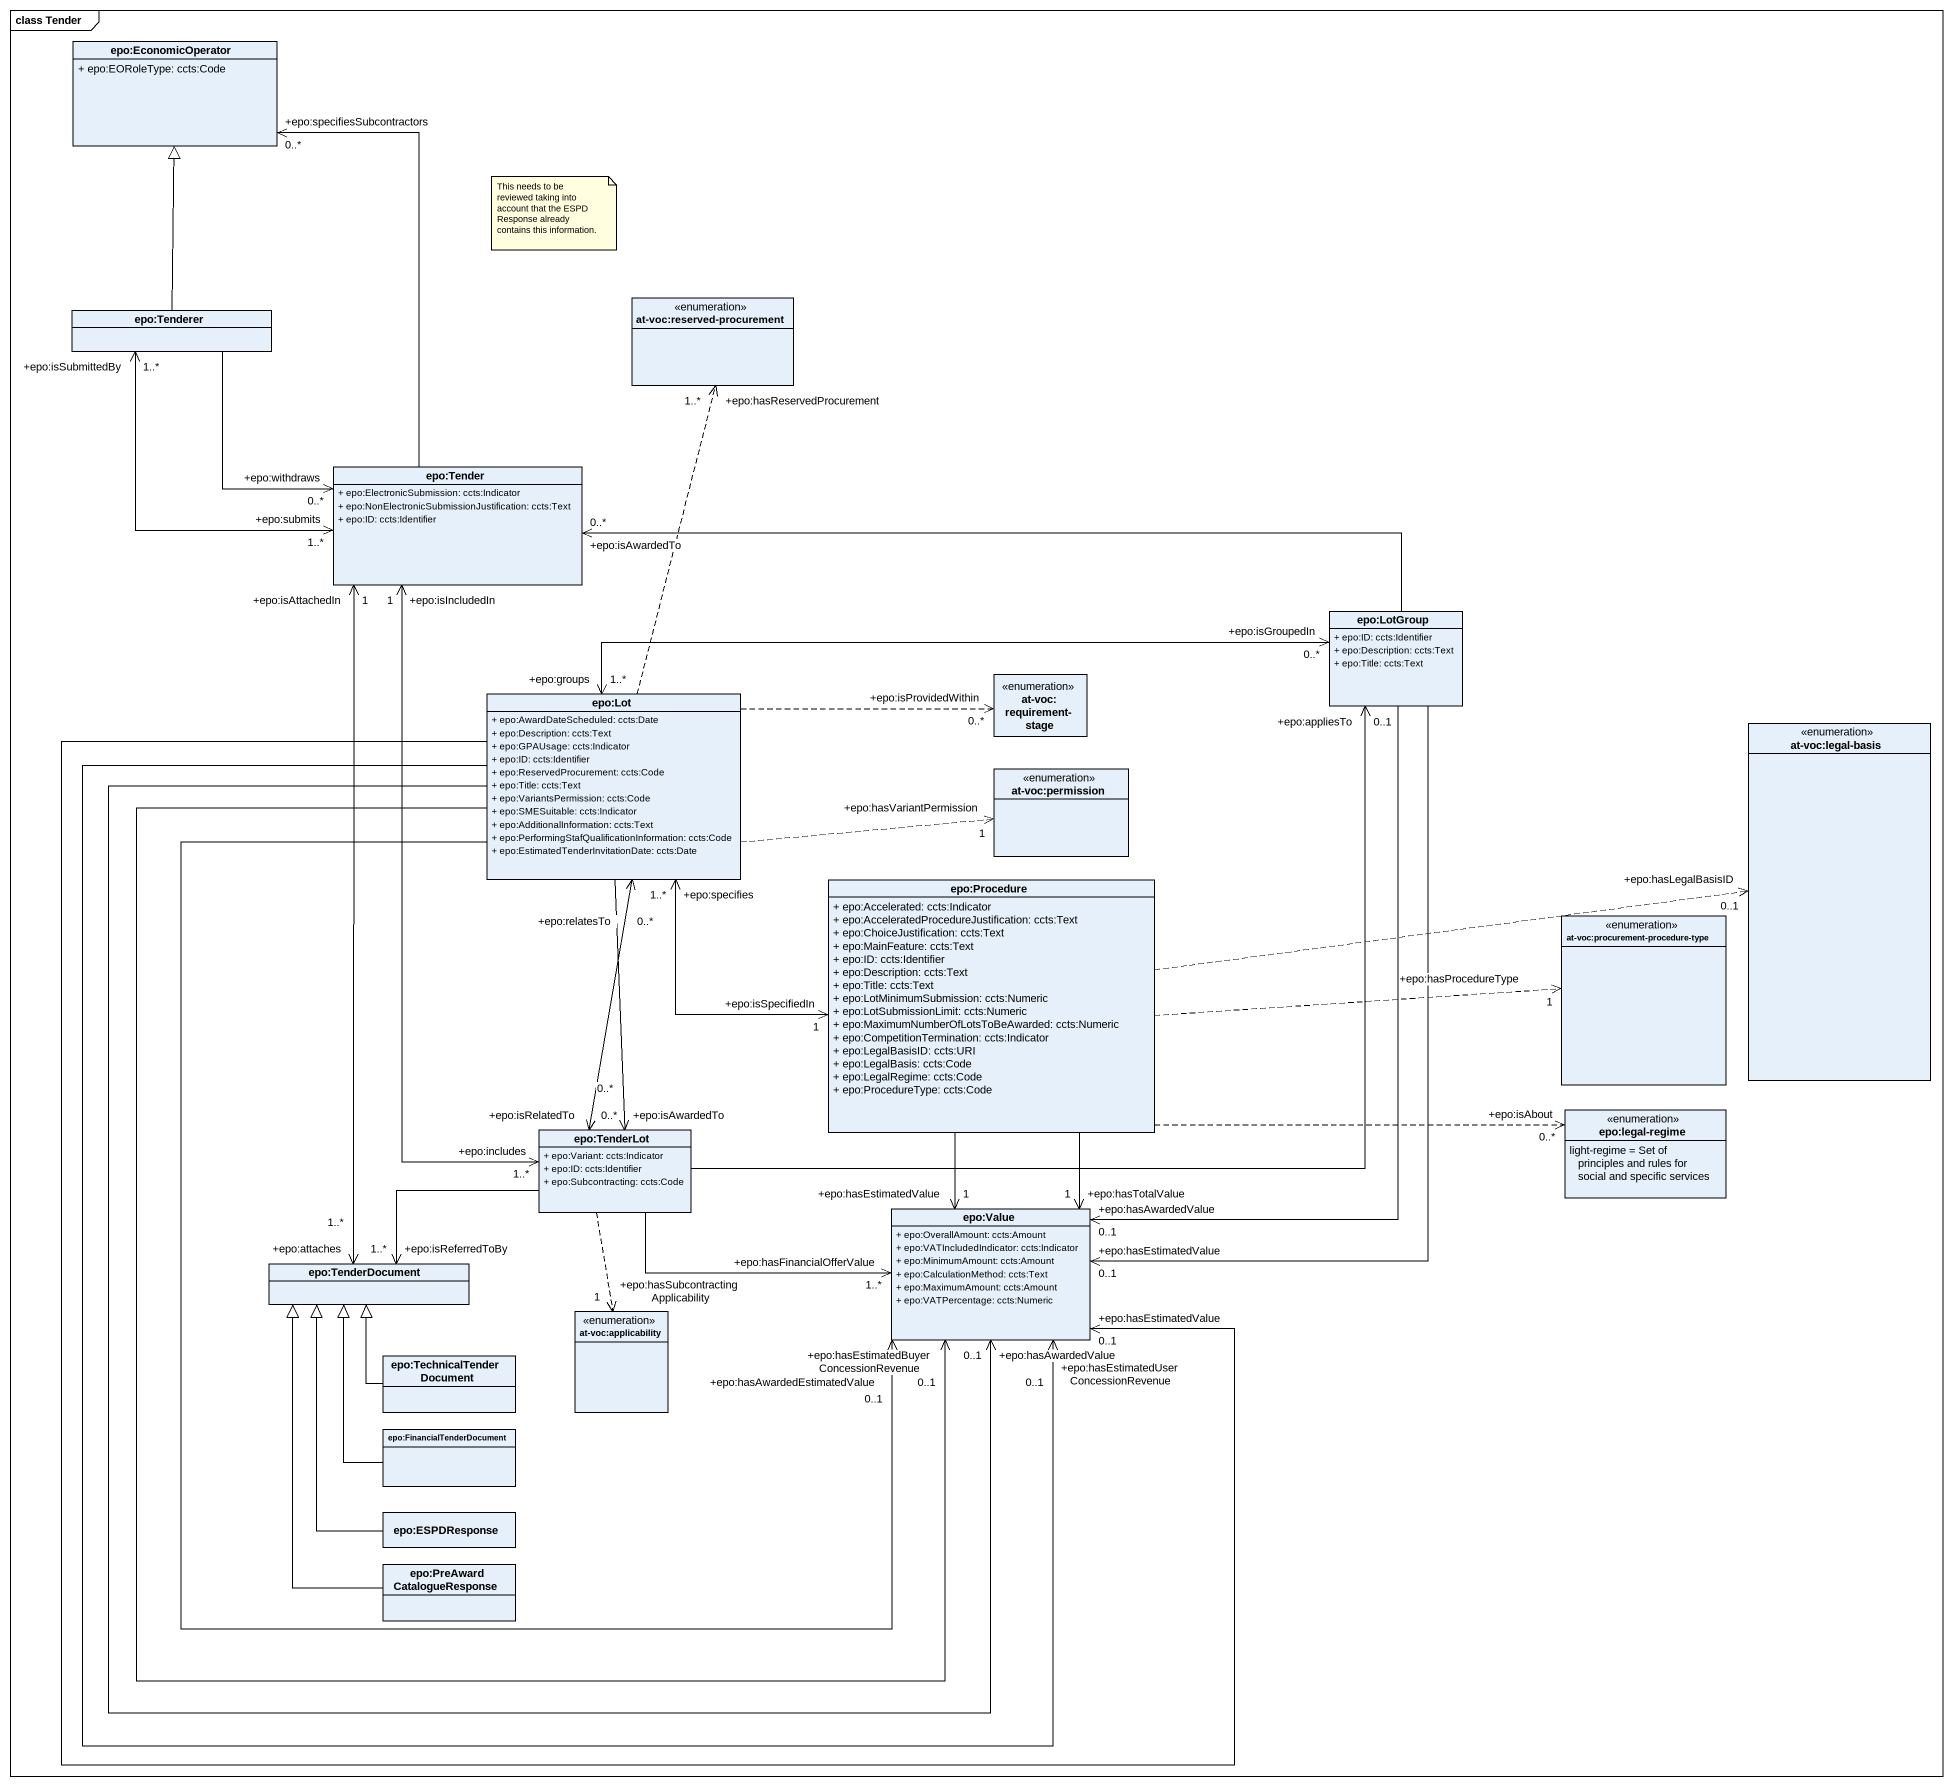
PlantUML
@startuml
mainframe class Tender
hide circle
hide empty members
skinparam classAttributeIconSize 0
class "epo:EconomicOperator" as epo_EconomicOperator {
  + epo:EORoleType: ccts:Code
}
class "epo:Tenderer" as epo_Tenderer
enum "at-voc:reserved-procurement" as at_voc_reserved_procurement
class "epo:Tender" as epo_Tender {
  + epo:ElectronicSubmission: ccts:Indicator
  + epo:NonElectronicSubmissionJustification: ccts:Text
  + epo:ID: ccts:Identifier
}
class "epo:LotGroup" as epo_LotGroup {
  + epo:ID: ccts:Identifier
  + epo:Description: ccts:Text
  + epo:Title: ccts:Text
}
class "epo:Lot" as epo_Lot {
  + epo:AwardDateScheduled: ccts:Date
  + epo:Description: ccts:Text
  + epo:GPAUsage: ccts:Indicator
  + epo:ID: ccts:Identifier
  + epo:ReservedProcurement: ccts:Code
  + epo:Title: ccts:Text
  + epo:VariantsPermission: ccts:Code
  + epo:SMESuitable: ccts:Indicator
  + epo:AdditionalInformation: ccts:Text
  + epo:PerformingStafQualificationInformation: ccts:Code
  + epo:EstimatedTenderInvitationDate: ccts:Date
}
enum "at-voc:requirement-stage" as at_voc_requirement_stage
enum "at-voc:legal-basis" as at_voc_legal_basis
enum "at-voc:permission" as at_voc_permission
class "epo:Procedure" as epo_Procedure {
  + epo:Accelerated: ccts:Indicator
  + epo:AcceleratedProcedureJustification: ccts:Text
  + epo:ChoiceJustification: ccts:Text
  + epo:MainFeature: ccts:Text
  + epo:ID: ccts:Identifier
  + epo:Description: ccts:Text
  + epo:Title: ccts:Text
  + epo:LotMinimumSubmission: ccts:Numeric
  + epo:LotSubmissionLimit: ccts:Numeric
  + epo:MaximumNumberOfLotsToBeAwarded: ccts:Numeric
  + epo:CompetitionTermination: ccts:Indicator
  + epo:LegalBasisID: ccts:URI
  + epo:LegalBasis: ccts:Code
  + epo:LegalRegime: ccts:Code
  + epo:ProcedureType: ccts:Code
}
enum "at-voc:procurement-procedure-type" as at_voc_procurement
enum "epo:legal-regime" as epo_legal_regime {
  light-regime = Set of principles and rules for social and specific services
}
class "epo:TenderLot" as epo_TenderLot {
  + epo:Variant: ccts:Indicator
  + epo:ID: ccts:Identifier
  + epo:Subcontracting: ccts:Code
}
class "epo:Value" as epo_Value {
  + epo:OverallAmount: ccts:Amount
  + epo:VATIncludedIndicator: ccts:Indicator
  + epo:MinimumAmount: ccts:Amount
  + epo:CalculationMethod: ccts:Text
  + epo:MaximumAmount: ccts:Amount
  + epo:VATPercentage: ccts:Numeric
}
class "epo:TenderDocument" as epo_TenderDocument
enum "at-voc:applicability" as at_voc_applicability
class "epo:TechnicalTenderDocument" as epo_TechnicalTenderDocument
class "epo:FinancialTenderDocument" as epo_FinancialTenderDocument
class "epo:ESPDResponse" as epo_ESPDResponse
class "epo:PreAwardCatalogueResponse" as epo_PreAwardCatalogueRespons
epo_Tenderer -up-|> epo_EconomicOperator
epo_Tenderer "+epo:isSubmittedBy\n1..*" <--> "+epo:submits\n1..*" epo_Tender
epo_Tenderer --> "+epo:withdraws\n0..*" epo_Tender
epo_Tender -up-> "+epo:specifiesSubcontractors\n0..*" epo_EconomicOperator
epo_Tender "+epo:isIncludedIn\n1" <--> "+epo:includes\n1..*" epo_TenderLot
epo_Tender "+epo:isAttachedIn\n1" <--> "+epo:attaches\n1..*" epo_TenderDocument
epo_LotGroup -left-> "+epo:isAwardedTo\n0..*" epo_Tender
epo_LotGroup --> "+epo:hasEstimatedValue\n0..1" epo_Value
epo_LotGroup --> "+epo:hasAwardedValue\n0..1" epo_Value
epo_Lot .up.> "+epo:hasReservedProcurement\n1..*" at_voc_reserved_procurement
epo_Lot "+epo:groups\n1..*" <-right-> "+epo:isGroupedIn\n0..*" epo_LotGroup
epo_Lot .right.> "+epo:isProvidedWithin\n0..*" at_voc_requirement_stage
epo_Lot .right.> "+epo:hasVariantPermission\n1" at_voc_permission
epo_Lot --> "+epo:isAwardedTo\n0..*" epo_TenderLot
epo_Lot --> "+epo:hasAwardedValue\n0..1" epo_Value
epo_Lot --> "+epo:hasEstimatedBuyerConcessionRevenue\n0..1" epo_Value
epo_Lot --> "+epo:hasEstimatedUserConcessionRevenue\n0..1" epo_Value
epo_Lot --> "+epo:hasEstimatedValue\n0..1" epo_Value
epo_Lot --> "+epo:hasAwardedEstimatedValue\n0..1" epo_Value
epo_Procedure "+epo:isSpecifiedIn\n1" <-left-> "+epo:specifies\n1..*" epo_Lot
epo_Procedure .right.> "+epo:hasLegalBasisID\n0..1" at_voc_legal_basis
epo_Procedure .right.> "+epo:hasProcedureType\n1" at_voc_procurement
epo_Procedure .right.> "+epo:isAbout\n0..*" epo_legal_regime
epo_Procedure --> "+epo:hasTotalValue\n1" epo_Value
epo_Procedure --> "+epo:hasEstimatedValue\n1" epo_Value
epo_TenderLot -up-> "+epo:appliesTo\n0..1" epo_LotGroup
epo_TenderLot "+epo:isRelatedTo\n0..*" <-up-> "+epo:relatesTo\n0..*" epo_Lot
epo_TenderLot -right-> "+epo:hasFinancialOfferValue\n1..*" epo_Value
epo_TenderLot -left-> "+epo:isReferredToBy\n1..*" epo_TenderDocument
epo_TenderLot ..> "+epo:hasSubcontractingApplicability\n1" at_voc_applicability
epo_TechnicalTenderDocument -up-|> epo_TenderDocument
epo_FinancialTenderDocument -up-|> epo_TenderDocument
epo_ESPDResponse -up-|> epo_TenderDocument
epo_PreAwardCatalogueRespons -up-|> epo_TenderDocument
note as N1
  This needs to be reviewed taking into account that the ESPD Response already contains this information.
end note
@enduml
